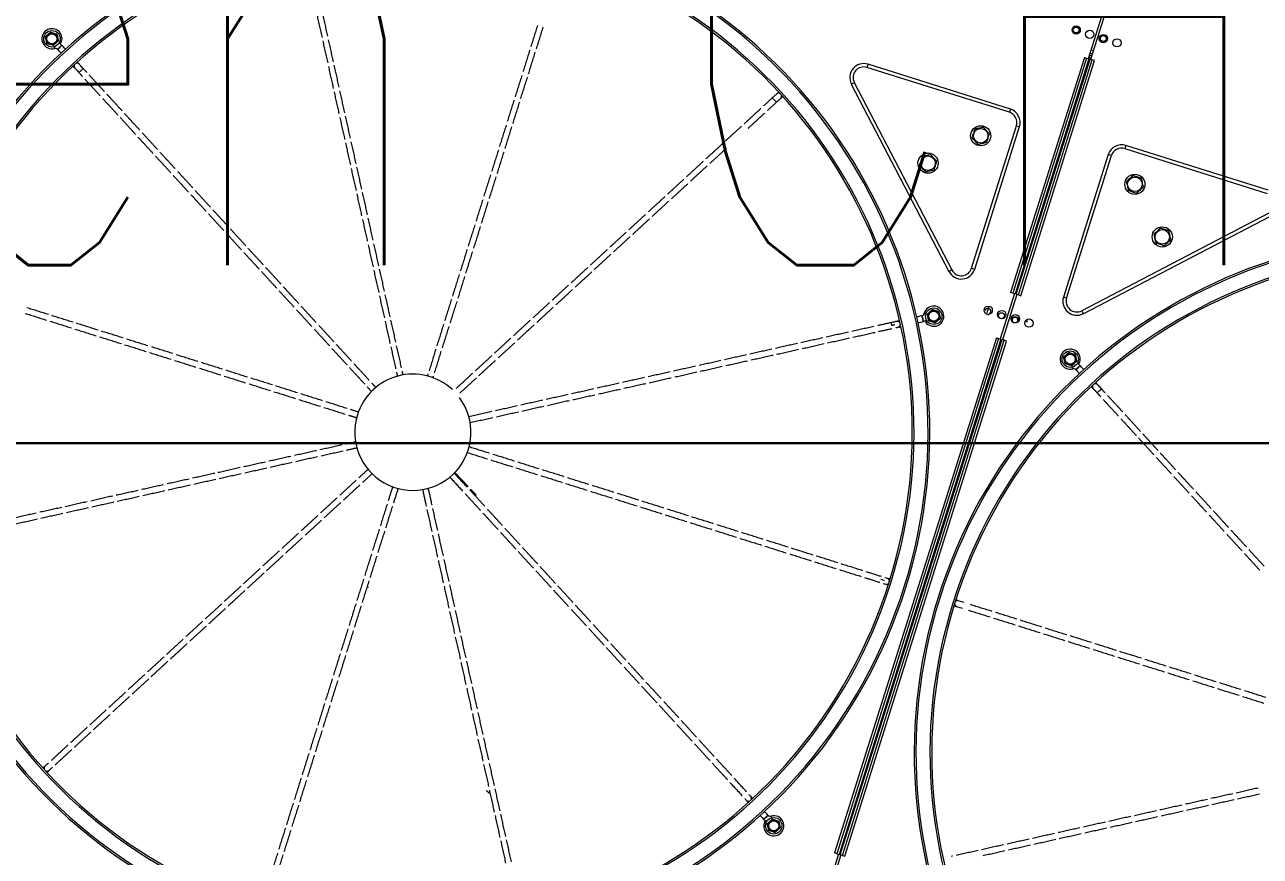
# Model space of a CAD drawing. Header units: metres. Extents: x -17822 to 152406, y -4219 to 19791.
# Drawn here: x 116298.2 to 116402.4, y 6662.9 to 6733 of the extents above; entities that cross this region are included whole.
import ezdxf

# ---------------------------------------------------------------- set-up
doc = ezdxf.new("R2010")
doc.units = ezdxf.units.M
doc.header["$LTSCALE"] = 100
doc.header["$MEASUREMENT"] = 0
doc.layers.get('0').update_dxf_attribs({"color": 9, "lineweight": 9})
for name, color, linetype, lineweight in [('Chiller', 32, 'Continuous', 9), ('E-KABLO', 7, 'Continuous', 30), ('E-YAZI', 7, 'Continuous', 30)]:
    doc.layers.add(name, color=color, linetype=linetype, lineweight=lineweight)
doc.styles.add('E-YAZI', font='txttw.shx')

# ---------------------------------------------------------------- blocks, each defined once
blk = doc.blocks.new('Chiller')
at = {"layer": 'Chiller', "linetype": 'Continuous'}
for p, q in [((569.49, 58.98), (566.43, 49.25)), ((569.49, 58.98), (566.43, 49.25)), ((569.69, 58.92), (566.63, 49.19)), ((569.69, 58.92), (566.63, 49.19)), ((566.67, 50.01), (566.87, 49.95)), ((566.67, 50.01), (566.87, 49.95)), ((566.1, 49.36), (559.88, 29.56)), ((566.1, 49.36), (559.88, 29.56)), ((566.29, 49.3), (560.07, 29.5)), ((566.29, 49.3), (560.07, 29.5)), ((566.48, 49.24), (560.26, 29.44)), ((566.48, 49.24), (560.26, 29.44)), ((560.36, 29.41), (566.58, 49.21)), ((560.36, 29.41), (566.58, 49.21)), ((560.55, 29.35), (566.77, 49.15)), ((560.55, 29.35), (566.77, 49.15)), ((560.74, 29.29), (566.96, 49.09)), ((560.74, 29.29), (566.96, 49.09)), ((566.1, 49.36), (566.29, 49.3)), ((566.1, 49.36), (566.29, 49.3)), ((566.29, 49.3), (566.48, 49.24)), ((566.29, 49.3), (566.48, 49.24)), ((566.68, 49.33), (566.48, 49.39)), ((566.68, 49.33), (566.48, 49.39)), ((566.58, 49.21), (566.48, 49.24)), ((566.58, 49.21), (566.48, 49.24)), ((566.72, 49.48), (566.52, 49.54)), ((566.72, 49.48), (566.52, 49.54)), ((566.58, 49.73), (566.78, 49.67)), ((566.58, 49.73), (566.78, 49.67)), ((566.77, 49.15), (566.58, 49.21)), ((566.77, 49.15), (566.58, 49.21)), ((566.96, 49.09), (566.77, 49.15)), ((566.96, 49.09), (566.77, 49.15)), ((547.86, 48.78), (547.77, 48.51)), ((559.78, 44.74), (547.77, 48.51)), ((559.86, 45.01), (547.86, 48.78)), ((546.45, 47.11), (554.68, 31.33)), ((546.7, 47.24), (554.93, 31.46)), ((559.86, 45.01), (559.78, 44.74)), ((556.59, 31.6), (560.37, 43.61)), ((556.86, 31.52), (560.64, 43.53)), ((560.37, 43.61), (560.64, 43.53)), ((569.59, 41.95), (569.51, 41.68)), ((569.51, 41.68), (581.51, 37.91)), ((581.6, 38.18), (569.59, 41.95)), ((568.11, 41.18), (564.34, 29.17)), ((564.6, 29.09), (568.38, 41.09)), ((568.38, 41.09), (568.11, 41.18)), ((581.66, 36.25), (565.88, 28.02)), ((566.01, 27.77), (581.79, 36)), ((556.59, 31.6), (556.86, 31.52)), ((560.21, 29.46), (559.01, 25.64)), ((560.21, 29.46), (559.01, 25.64)), ((560.41, 29.39), (559.21, 25.58)), ((560.41, 29.39), (559.21, 25.58)), ((560.07, 29.5), (559.88, 29.56)), ((560.07, 29.5), (559.88, 29.56)), ((560.26, 29.44), (560.07, 29.5)), ((560.26, 29.44), (560.07, 29.5)), ((560.55, 29.35), (560.36, 29.41)), ((560.55, 29.35), (560.36, 29.41)), ((560.55, 29.35), (560.74, 29.29)), ((560.55, 29.35), (560.74, 29.29)), ((558.02, 28.31), (557.87, 27.84)), ((558.02, 28.31), (557.87, 27.84)), ((564.6, 29.09), (564.34, 29.17)), ((560.49, 27.17), (560.45, 27.03)), ((560.59, 27.5), (560.49, 27.17)), ((561.28, 27.18), (561.23, 27.03)), ((558.68, 25.74), (545.04, -17.66)), ((558.68, 25.74), (545.04, -17.66)), ((558.87, 25.68), (545.23, -17.72)), ((558.87, 25.68), (545.23, -17.72)), ((559.06, 25.62), (545.42, -17.78)), ((559.06, 25.62), (545.42, -17.78)), ((545.51, -17.81), (559.16, 25.59)), ((545.51, -17.81), (559.16, 25.59)), ((545.7, -17.87), (559.35, 25.53)), ((545.7, -17.87), (559.35, 25.53)), ((545.89, -17.93), (559.54, 25.47)), ((558.68, 25.74), (558.87, 25.68)), ((558.68, 25.74), (558.87, 25.68)), ((558.87, 25.68), (559.06, 25.62)), ((558.87, 25.68), (559.06, 25.62)), ((559.35, 25.53), (559.16, 25.59)), ((559.35, 25.53), (559.16, 25.59)), ((559.54, 25.47), (559.35, 25.53)), ((559.54, 25.47), (559.35, 25.53)), ((513.02, 14.4), (514.14, 13.22)), ((514.07, 13.15), (514.01, 13.21)), ((514.68, 12.51), (514.28, 12.93)), ((514.35, 13), (514.82, 12.51)), ((514.73, 12.43), (514.82, 12.51)), ((549.07, 5.34), (548.93, 5.38)), ((549.07, 5.34), (549.21, 5.29)), ((549.5, 5.46), (549.29, 5.53)), ((549.14, 5.05), (549.35, 4.99)), ((555.93, 3.44), (555.47, 3.59)), ((555.32, 3.11), (555.79, 2.96)), ((539.68, -14.55), (539.72, -14.7)), ((545.23, -17.72), (545.04, -17.66)), ((545.23, -17.72), (545.04, -17.66)), ((545.37, -17.77), (544.17, -21.58)), ((545.37, -17.77), (544.17, -21.58)), ((545.56, -17.83), (544.36, -21.64)), ((545.56, -17.83), (544.36, -21.64)), ((545.23, -17.72), (545.42, -17.78)), ((545.23, -17.72), (545.42, -17.78)), ((545.7, -17.87), (545.51, -17.81)), ((545.7, -17.87), (545.51, -17.81)), ((545.7, -17.87), (545.89, -17.93)), ((545.7, -17.87), (545.89, -17.93))]:
    blk.add_line(p, q, dxfattribs=at)
at = {"layer": 'Chiller', "linetype": 'Continuous', "flags": 128}
for points in [[(479.51, 50.06), (479.53, 50.07), (479.57, 50.11), (479.63, 50.16), (479.7, 50.23), (479.77, 50.29), (479.83, 50.35), (479.87, 50.38), (479.88, 50.4), (479.88, 50.4)], [(479.51, 50.06), (479.63, 49.93), (479.74, 49.81), (479.83, 49.72)], [(479.53, 50.04), (479.54, 50.06), (479.58, 50.09), (479.64, 50.15), (479.71, 50.21), (479.78, 50.28), (479.84, 50.33), (479.88, 50.37), (479.89, 50.38)], [(479.82, 50.58), (479.8, 50.59), (479.75, 50.61), (479.68, 50.65), (479.68, 50.65)], [(480.19, 50.06), (480.11, 50.14), (480, 50.27), (479.88, 50.4)], [(480.99, 48.45), (481, 48.44), (481.03, 48.41), (481.06, 48.37), (481.1, 48.33), (481.15, 48.28), (481.2, 48.22), (481.26, 48.16), (481.32, 48.09)], [(481.32, 48.09), (481.33, 48.1), (481.37, 48.14), (481.43, 48.2), (481.5, 48.26), (481.57, 48.32), (481.63, 48.38), (481.67, 48.42), (481.69, 48.43), (481.69, 48.43)], [(481.69, 48.43), (481.63, 48.49), (481.57, 48.56), (481.52, 48.61), (481.47, 48.67), (481.43, 48.71), (481.39, 48.75), (481.37, 48.78), (481.35, 48.79)], [(546.45, 47.11), (546.47, 47.12), (546.49, 47.13), (546.52, 47.14), (546.55, 47.16), (546.58, 47.18), (546.62, 47.2), (546.66, 47.22), (546.7, 47.24)], [(540.16, 46.28), (540.14, 46.27), (540.11, 46.24), (540.08, 46.21), (540.03, 46.17), (539.98, 46.12), (539.92, 46.07), (539.86, 46.01), (539.79, 45.95)], [(540.13, 45.58), (540.12, 45.6), (540.08, 45.64), (540.03, 45.7), (539.96, 45.77), (539.9, 45.84), (539.84, 45.9), (539.81, 45.94), (539.79, 45.95), (539.79, 45.95)], [(540.13, 45.58), (540.2, 45.64), (540.26, 45.7), (540.32, 45.75), (540.37, 45.8), (540.41, 45.84), (540.45, 45.87), (540.48, 45.9), (540.49, 45.91)], [(554.93, 31.46), (554.89, 31.44), (554.85, 31.42), (554.82, 31.4), (554.78, 31.38), (554.75, 31.36), (554.72, 31.35), (554.7, 31.34), (554.68, 31.33)], [(550.29, 27.12), (550.26, 27.12), (550.23, 27.11), (550.18, 27.1), (550.12, 27.09), (550.05, 27.07), (549.97, 27.05), (549.89, 27.03), (549.81, 27.02)], [(552.41, 27.6), (552.24, 27.56), (552.08, 27.52), (551.96, 27.5)], [(552.07, 27.01), (552.19, 27.03), (552.35, 27.07), (552.52, 27.11)], [(552.39, 27.59), (552.4, 27.57), (552.41, 27.52), (552.43, 27.44), (552.45, 27.35), (552.47, 27.25), (552.49, 27.18), (552.5, 27.12), (552.5, 27.1)], [(552.41, 27.6), (552.41, 27.58), (552.43, 27.52), (552.44, 27.45), (552.47, 27.35), (552.49, 27.26), (552.5, 27.18), (552.52, 27.13), (552.52, 27.11), (552.52, 27.11)], [(552.58, 27.77), (552.6, 27.77), (552.65, 27.76), (552.73, 27.73), (552.73, 27.73)], [(552.71, 27.07), (552.73, 27.08), (552.77, 27.11), (552.84, 27.16), (552.84, 27.16)], [(565.88, 28.02), (565.9, 27.98), (565.92, 27.94), (565.94, 27.9), (565.96, 27.86), (565.98, 27.83), (565.99, 27.81), (566, 27.78), (566.01, 27.77)], [(549.81, 27.02), (549.81, 27), (549.82, 26.94), (549.84, 26.87), (549.86, 26.77)], [(549.99, 26.8), (549.93, 26.79), (549.88, 26.78), (549.85, 26.77), (549.84, 26.77)], [(550.13, 26.83), (550.12, 26.83), (550.09, 26.82), (550.04, 26.81), (549.99, 26.8)], [(550.19, 26.59), (550.23, 26.6), (550.29, 26.61), (550.34, 26.62), (550.37, 26.63), (550.39, 26.63)], [(565.37, 23.07), (565.39, 23.08), (565.43, 23.12), (565.49, 23.17), (565.56, 23.24), (565.63, 23.3), (565.69, 23.36), (565.73, 23.39), (565.74, 23.41), (565.74, 23.41)], [(565.37, 23.07), (565.49, 22.94), (565.6, 22.82), (565.68, 22.73)], [(565.38, 23.05), (565.4, 23.07), (565.44, 23.1), (565.5, 23.16), (565.57, 23.22), (565.64, 23.29), (565.7, 23.34), (565.74, 23.38), (565.75, 23.39)], [(565.68, 23.59), (565.66, 23.6), (565.61, 23.62), (565.54, 23.66), (565.54, 23.66)], [(566.05, 23.07), (565.97, 23.15), (565.86, 23.28), (565.74, 23.41)], [(566.84, 21.46), (566.86, 21.45), (566.88, 21.42), (566.92, 21.38), (566.96, 21.34), (567.01, 21.29), (567.06, 21.23), (567.12, 21.17), (567.18, 21.1)], [(567.18, 21.1), (567.19, 21.11), (567.23, 21.15), (567.29, 21.21), (567.36, 21.27), (567.43, 21.34), (567.49, 21.39), (567.53, 21.43), (567.54, 21.44), (567.54, 21.44)], [(567.54, 21.44), (567.49, 21.5), (567.43, 21.57), (567.38, 21.62), (567.33, 21.68), (567.29, 21.72), (567.25, 21.76), (567.23, 21.79), (567.21, 21.8)], [(478.76, -10.07), (478.76, -10.07), (478.7, -10.13), (478.64, -10.18), (478.59, -10.23), (478.54, -10.27), (478.51, -10.31), (478.48, -10.33), (478.46, -10.35)], [(478.8, -10.72), (478.82, -10.7), (478.84, -10.68), (478.88, -10.64), (478.93, -10.6), (478.98, -10.55), (479.04, -10.5), (479.1, -10.44), (479.1, -10.44)], [(537.46, -13.07), (537.49, -13.1), (537.53, -13.15), (537.56, -13.18), (537.59, -13.21), (537.6, -13.23)], [(537.97, -12.89), (537.96, -12.87), (537.93, -12.84), (537.9, -12.81), (537.85, -12.76), (537.83, -12.73)], [(538.76, -14.49), (538.84, -14.58), (538.96, -14.7), (539.07, -14.83)], [(539.43, -14.48), (539.42, -14.49), (539.38, -14.53), (539.32, -14.58), (539.25, -14.65), (539.18, -14.71), (539.12, -14.77), (539.08, -14.8), (539.06, -14.82)], [(539.44, -14.49), (539.43, -14.5), (539.39, -14.54), (539.33, -14.6), (539.26, -14.66), (539.19, -14.72), (539.13, -14.78), (539.09, -14.82), (539.07, -14.83), (539.07, -14.83)], [(539.44, -14.49), (539.33, -14.36), (539.21, -14.24), (539.13, -14.15)], [(539.13, -15.02), (539.15, -15.02), (539.2, -15.05), (539.28, -15.08), (539.28, -15.08)]]:
    blk.add_lwpolyline(points, dxfattribs=at)
at = {"layer": 'Chiller', "linetype": 'Continuous'}
for centre, radius in [((479.05, 50.93), 0.693), ((479.05, 50.93), 0.477), ((479.05, 50.93), 0.425), ((565.41, 51.67), 0.35), ((565.41, 51.67), 0.35), ((565.41, 51.67), 0.25), ((565.41, 51.67), 0.25), ((566.56, 51.31), 0.35), ((566.56, 51.31), 0.35), ((567.7, 50.95), 0.35), ((567.7, 50.95), 0.35), ((567.7, 50.95), 0.25), ((567.7, 50.95), 0.25), ((568.85, 50.59), 0.35), ((568.85, 50.59), 0.35), ((557.36, 42.76), 0.85), ((557.36, 42.76), 0.612), ((552.92, 40.45), 0.85), ((552.92, 40.45), 0.612), ((570.36, 38.67), 0.85), ((570.36, 38.67), 0.612), ((572.67, 34.24), 0.85), ((572.67, 34.24), 0.612), ((553.4, 27.56), 0.693), ((557.99, 28.06), 0.35), ((557.99, 28.06), 0.35), ((553.4, 27.56), 0.477), ((553.4, 27.56), 0.425), ((559.14, 27.7), 0.35), ((559.14, 27.7), 0.35), ((559.11, 27.6), 0.25), ((559.11, 27.6), 0.25), ((560.28, 27.34), 0.35), ((560.28, 27.34), 0.35), ((560.25, 27.24), 0.25), ((561.43, 26.98), 0.35), ((564.91, 23.94), 0.693), ((564.91, 23.94), 0.477), ((564.91, 23.94), 0.425), ((539.91, -15.37), 0.693), ((539.91, -15.37), 0.477), ((539.91, -15.37), 0.425)]:
    blk.add_circle(centre, radius, dxfattribs=at)
for centre, radius, start, end in [((509.48, 17.78), 43.58, 72.5493, 252.5493), ((509.48, 17.78), 43.43, 72.5493, 252.5493), ((509.48, 17.78), 42.25, 72.5493, 252.5493), ((509.48, 17.78), 42.1, 72.5493, 252.5493), ((509.48, 17.78), 43.58, 252.5493, 72.5493), ((509.48, 17.78), 43.43, 252.5493, 72.5493), ((509.48, 17.78), 42.25, 252.5493, 72.5493), ((509.48, 17.78), 42.1, 252.5493, 72.5493), ((479.05, 50.93), 0.85, 42.5493, 285.5136), ((479.05, 50.93), 0.85, 335.5136, 42.5493), ((419.79, 33.69), 61.71, 15.4328, 15.5785), ((479.34, 49.87), 0.25, 42.5493, 105.5136), ((479.34, 49.87), 0.75, 42.5493, 67.0693), ((481.17, 48.62), 0.247, 147.1279, 222.2077), ((481.17, 48.62), 0.247, 42.8905, 117.9659), ((547.5, 47.66), 1.18, 72.5493, 207.5493), ((547.5, 47.66), 0.9, 72.5493, 207.5493), ((540.32, 46.1), 0.246, 64.7194, 132.3229), ((540.33, 46.1), 0.246, 312.7766, 20.367), ((559.51, 43.88), 1.18, 342.5493, 72.5493), ((559.51, 43.88), 0.9, 342.5493, 72.5493), ((569.24, 40.82), 1.18, 72.5493, 162.5493), ((569.24, 40.82), 0.9, 72.5493, 162.5493), ((595.34, -9.21), 43.58, 72.5493, 252.5493), ((595.34, -9.21), 43.43, 72.5493, 252.5493), ((595.34, -9.21), 42.25, 72.5493, 252.5493), ((595.34, -9.21), 42.1, 72.5493, 252.5493), ((555.73, 31.87), 1.18, 207.5493, 342.5493), ((555.73, 31.87), 0.9, 207.5493, 342.5493), ((553.4, 27.56), 0.85, 215.5136, 165.5136), ((557.96, 27.96), 0.25, 260.8805, 162.5493), ((565.46, 28.82), 1.18, 162.5493, 297.5493), ((565.46, 28.82), 0.9, 162.5493, 297.5493), ((550.34, 26.88), 0.247, 27.1517, 102.1889), ((552.34, 27.84), 0.25, 282.5493, 345.5136), ((552.34, 27.84), 0.75, 282.5493, 307.0664), ((560.25, 27.24), 0.25, 342.5493, 239.6753), ((550.34, 26.88), 0.247, 282.901, 357.9604), ((564.91, 23.94), 0.85, 42.5493, 285.5136), ((564.91, 23.94), 0.85, 335.5136, 42.5493), ((505.65, 6.71), 61.71, 15.4328, 15.5785), ((565.2, 22.88), 0.25, 42.5493, 105.5136), ((565.2, 22.88), 0.75, 42.5493, 67.0693), ((509.48, 17.78), 4.9, 47.1492, 162.5493), ((567.03, 21.63), 0.247, 42.8905, 117.9659), ((567.03, 21.63), 0.247, 147.1279, 222.2077), ((509.48, 17.78), 4.9, 162.5493, 36.71), ((514.75, 12.58), 0.1, 223.4393, 313.4393), ((549.42, 5.23), 0.246, 4.7137, 72.3284), ((549.42, 5.22), 0.246, 252.7701, 320.3849), ((555.39, 3.35), 0.246, 184.7216, 252.3205), ((555.39, 3.35), 0.246, 72.778, 140.3769), ((478.63, -10.53), 0.246, 132.7562, 200.3874), ((478.63, -10.53), 0.246, 244.7265, 312.3157), ((537.78, -13.06), 0.247, 222.9112, 297.9463), ((537.79, -13.05), 0.247, 327.1385, 42.1966), ((539.91, -15.37), 0.85, 222.5493, 105.5136), ((539.61, -14.31), 0.25, 222.5493, 285.5136), ((539.61, -14.31), 0.75, 222.5493, 247.07), ((539.91, -15.37), 0.85, 155.5136, 222.5493)]:
    blk.add_arc(centre, radius, start, end, dxfattribs=at)
for points in [[(501.4, 52.9), (501.82, 51.04)], [(502.31, 51.15), (501.9, 53)], [(519.99, 52.05), (519.42, 50.24)], [(519.9, 50.09), (520.47, 51.9)], [(501.88, 50.75), (502.3, 48.9)], [(502.79, 49), (502.37, 50.85)], [(481.35, 48.79), (481.19, 48.97)], [(519.33, 49.96), (518.76, 48.14)], [(519.24, 47.99), (519.8, 49.8)], [(480.83, 48.63), (480.99, 48.45)], [(481.32, 48.09), (481.63, 47.75)], [(482, 48.09), (481.69, 48.43)], [(502.36, 48.6), (502.77, 46.75)], [(503.27, 46.85), (502.85, 48.7)], [(481.83, 47.53), (483.11, 46.14)], [(483.49, 46.47), (482.2, 47.87)], [(518.67, 47.85), (518.1, 46.04)], [(518.57, 45.89), (519.15, 47.71)], [(483.32, 45.91), (484.61, 44.51)], [(484.98, 44.85), (483.69, 46.25)], [(502.84, 46.45), (503.25, 44.6)], [(503.74, 44.7), (503.33, 46.55)], [(539.79, 45.95), (539.04, 45.26)], [(540.32, 46.44), (540.16, 46.28)], [(540.49, 45.91), (540.66, 46.07)], [(518.01, 45.76), (517.44, 43.95)], [(517.92, 43.79), (518.49, 45.61)], [(538.82, 45.06), (537.42, 43.77)], [(539.38, 44.89), (540.13, 45.58)], [(484.81, 44.29), (486.09, 42.89)], [(486.47, 43.22), (485.18, 44.62)], [(503.32, 44.31), (503.73, 42.46)], [(504.22, 42.55), (503.81, 44.41)], [(537.76, 43.4), (539.16, 44.69)], [(487.95, 41.6), (486.67, 43.01)], [(517.35, 43.66), (516.78, 41.85)], [(517.26, 41.7), (517.82, 43.5)], [(537.2, 43.57), (535.8, 42.29)], [(486.29, 42.67), (487.58, 41.27)], [(503.8, 42.16), (504.21, 40.3)], [(504.7, 40.4), (504.29, 42.26)], [(535.58, 42.08), (534.18, 40.8)], [(534.51, 40.42), (535.92, 41.71)], [(487.78, 41.05), (489.07, 39.65)], [(489.44, 39.98), (488.16, 41.38)], [(516.69, 41.56), (516.12, 39.75)], [(516.6, 39.59), (517.17, 41.4)], [(490.93, 38.36), (489.65, 39.76)], [(504.27, 40.01), (504.69, 38.16)], [(505.18, 38.26), (504.76, 40.12)], [(533.96, 40.6), (532.56, 39.31)], [(532.89, 38.94), (534.29, 40.22)], [(489.27, 39.43), (490.55, 38.03)], [(516.03, 39.46), (515.46, 37.66)], [(515.94, 37.49), (516.51, 39.3)], [(532.34, 39.11), (530.94, 37.82)], [(531.28, 37.45), (532.67, 38.73)], [(490.76, 37.81), (492.04, 36.41)], [(492.42, 36.74), (491.13, 38.14)], [(504.75, 37.86), (505.16, 36.01)], [(505.66, 36.11), (505.24, 37.97)], [(530.72, 37.62), (529.32, 36.34)], [(493.9, 35.12), (492.62, 36.52)], [(515.37, 37.37), (514.8, 35.55)], [(515.28, 35.39), (515.84, 37.2)], [(529.65, 35.96), (531.05, 37.25)], [(492.24, 36.19), (493.53, 34.79)], [(505.23, 35.72), (505.64, 33.87)], [(506.13, 33.96), (505.72, 35.82)], [(529.1, 36.13), (527.7, 34.85)], [(528.03, 34.47), (529.43, 35.76)], [(493.73, 34.57), (495.02, 33.16)], [(495.39, 33.5), (494.11, 34.9)], [(514.71, 35.27), (514.14, 33.46)], [(514.62, 33.29), (515.19, 35.11)], [(527.48, 34.64), (526.08, 33.36)], [(505.71, 33.57), (506.12, 31.71)], [(506.61, 31.81), (506.2, 33.67)], [(526.41, 32.99), (527.81, 34.27)], [(495.22, 32.94), (496.51, 31.54)], [(496.88, 31.88), (495.59, 33.28)], [(514.05, 33.17), (513.48, 31.36)], [(513.95, 31.19), (514.53, 33.01)], [(525.86, 33.16), (524.46, 31.87)], [(524.79, 31.5), (526.19, 32.79)], [(496.71, 31.33), (497.99, 29.93)], [(498.37, 30.26), (497.08, 31.66)], [(506.18, 31.43), (506.6, 29.57)], [(507.09, 29.66), (506.68, 31.52)], [(524.24, 31.67), (522.84, 30.38)], [(523.17, 30.01), (524.57, 31.29)], [(513.39, 31.07), (512.82, 29.26)], [(513.3, 29.09), (513.87, 30.91)], [(498.19, 29.71), (499.48, 28.31)], [(499.86, 28.63), (498.57, 30.03)], [(506.66, 29.28), (507.08, 27.42)], [(507.57, 27.51), (507.15, 29.37)], [(522.61, 30.18), (521.22, 28.9)], [(521.55, 28.52), (522.94, 29.8)], [(478.76, 27.7), (476.94, 28.27)], [(501.34, 27.01), (500.06, 28.41)], [(512.73, 28.97), (512.16, 27.16)], [(512.64, 26.99), (513.21, 28.81)], [(521, 28.7), (519.6, 27.41)], [(519.93, 27.03), (521.32, 28.32)], [(476.79, 27.8), (478.6, 27.23)], [(478.89, 27.14), (480.7, 26.57)], [(480.84, 27.05), (479.04, 27.61)], [(499.68, 28.09), (500.97, 26.68)], [(507.14, 27.13), (507.55, 25.27)], [(508.05, 25.37), (507.63, 27.22)], [(519.37, 27.21), (517.98, 25.92)], [(550.52, 27.17), (550.29, 27.12)], [(480.98, 26.48), (482.79, 25.91)], [(482.95, 26.38), (481.13, 26.96)], [(485.05, 25.73), (483.24, 26.29)], [(501.17, 26.47), (502.45, 25.07)], [(502.84, 25.39), (501.55, 26.79)], [(512.07, 26.88), (511.5, 25.06)], [(511.97, 24.89), (512.54, 26.7)], [(518.3, 25.54), (519.7, 26.83)], [(546.2, 26.21), (544.34, 25.8)], [(548.35, 26.69), (546.5, 26.28)], [(546.59, 25.79), (548.45, 26.2)], [(549.81, 27.02), (548.65, 26.76)], [(548.74, 26.27), (549.89, 26.52)], [(550.39, 26.63), (550.63, 26.69)], [(483.07, 25.82), (484.9, 25.25)], [(485.18, 25.16), (486.99, 24.59)], [(487.14, 25.07), (485.34, 25.63)], [(504.32, 23.77), (503.04, 25.17)], [(508.53, 23.21), (508.11, 25.07)], [(517.75, 25.72), (516.36, 24.44)], [(516.69, 24.06), (518.09, 25.34)], [(541.9, 25.26), (540.05, 24.85)], [(544.06, 25.74), (542.2, 25.32)], [(542.3, 24.83), (544.15, 25.25)], [(544.44, 25.31), (546.31, 25.73)], [(487.28, 24.5), (489.09, 23.93)], [(489.25, 24.41), (487.43, 24.98)], [(491.35, 23.74), (489.53, 24.31)], [(502.66, 24.84), (503.94, 23.45)], [(507.62, 24.99), (508.03, 23.13)], [(511.41, 24.77), (510.85, 22.97)], [(511.31, 22.79), (511.88, 24.61)], [(516.14, 24.23), (514.74, 22.95)], [(537.61, 24.3), (535.76, 23.89)], [(539.76, 24.78), (537.9, 24.37)], [(538.01, 23.88), (539.86, 24.29)], [(540.15, 24.35), (542.01, 24.77)], [(489.38, 23.84), (491.19, 23.27)], [(491.48, 23.18), (493.29, 22.61)], [(493.44, 23.09), (491.63, 23.66)], [(495.55, 22.42), (493.73, 23)], [(504.14, 23.23), (505.43, 21.83)], [(505.81, 22.15), (504.53, 23.54)], [(515.05, 22.56), (516.46, 23.85)], [(533.32, 23.35), (531.46, 22.93)], [(535.46, 23.82), (533.61, 23.41)], [(533.71, 22.92), (535.57, 23.34)], [(535.86, 23.4), (537.71, 23.81)], [(493.57, 22.52), (495.38, 21.95)], [(497.64, 21.77), (495.83, 22.34)], [(506.35, 21.56), (506.02, 21.92)], [(508.1, 22.84), (508.17, 22.51)], [(508.66, 22.61), (508.59, 22.92)], [(510.76, 22.69), (510.71, 22.53)], [(511.18, 22.38), (511.22, 22.5)], [(514.51, 22.74), (513.12, 21.46)], [(513.43, 21.07), (514.84, 22.36)], [(526.88, 21.91), (525.02, 21.5)], [(529.02, 22.39), (527.16, 21.98)], [(527.27, 21.49), (529.13, 21.9)], [(531.17, 22.87), (529.31, 22.45)], [(529.41, 21.96), (531.27, 22.38)], [(531.57, 22.44), (533.42, 22.86)], [(567.21, 21.8), (567.05, 21.98)], [(495.67, 21.86), (497.48, 21.29)], [(497.77, 21.2), (499.59, 20.63)], [(499.74, 21.11), (497.93, 21.68)], [(501.85, 20.44), (500.03, 21.02)], [(505.63, 21.61), (505.98, 21.22)], [(522.58, 20.96), (520.73, 20.54)], [(524.73, 21.43), (522.87, 21.02)], [(522.97, 20.53), (524.83, 20.94)], [(525.12, 21.01), (526.98, 21.42)], [(566.68, 21.64), (566.84, 21.46)], [(567.18, 21.1), (567.49, 20.76)], [(567.85, 21.1), (567.54, 21.44)], [(569.35, 19.48), (568.06, 20.88)], [(499.87, 20.54), (501.68, 19.97)], [(501.96, 19.88), (503.77, 19.31)], [(503.95, 19.78), (502.13, 20.35)], [(518.29, 20), (516.44, 19.59)], [(520.43, 20.48), (518.58, 20.07)], [(518.67, 19.57), (520.53, 19.99)], [(520.83, 20.05), (522.68, 20.47)], [(567.69, 20.54), (568.97, 19.15)], [(504.06, 19.22), (504.73, 19.01)], [(504.88, 19.49), (504.23, 19.69)], [(516.15, 19.52), (514.2, 19.09)], [(514.31, 18.6), (516.23, 19.03)], [(516.52, 19.09), (518.38, 19.51)], [(569.18, 18.92), (570.47, 17.52)], [(570.83, 17.86), (569.55, 19.26)], [(503.52, 16.71), (501.65, 16.3)], [(504.65, 16.96), (503.8, 16.78)], [(570.67, 17.3), (571.95, 15.9)], [(572.33, 16.23), (571.04, 17.63)], [(499.2, 15.75), (497.35, 15.34)], [(501.36, 16.23), (499.5, 15.82)], [(499.6, 15.33), (501.45, 15.74)], [(501.74, 15.8), (503.59, 16.22)], [(503.89, 16.28), (504.76, 16.48)], [(514.07, 16.08), (515.77, 15.54)], [(515.94, 16.01), (514.22, 16.55)], [(518.05, 15.35), (516.23, 15.92)], [(572.15, 15.68), (573.44, 14.28)], [(573.81, 14.61), (572.52, 16.02)], [(494.91, 14.8), (493.05, 14.38)], [(497.06, 15.27), (495.2, 14.86)], [(495.3, 14.37), (497.16, 14.78)], [(497.45, 14.85), (499.3, 15.26)], [(505.7, 14.66), (504.93, 13.95)], [(516.06, 15.45), (517.87, 14.88)], [(518.16, 14.79), (519.98, 14.22)], [(520.14, 14.69), (518.33, 15.26)], [(522.23, 14.04), (520.42, 14.61)], [(490.61, 13.84), (488.76, 13.43)], [(492.77, 14.32), (490.91, 13.91)], [(491.01, 13.42), (492.86, 13.83)], [(493.16, 13.89), (495.01, 14.31)], [(504.71, 13.75), (503.31, 12.46)], [(505.25, 13.56), (506.04, 14.29)], [(512.6, 14.01), (513.68, 12.83)], [(514.07, 13.15), (512.97, 14.35)], [(520.26, 14.13), (522.08, 13.56)], [(524.33, 13.38), (522.52, 13.94)], [(573.64, 14.06), (574.93, 12.66)], [(575.3, 12.99), (574.01, 14.39)], [(486.32, 12.88), (484.47, 12.47)], [(488.46, 13.36), (486.61, 12.95)], [(486.72, 12.46), (488.57, 12.87)], [(488.86, 12.94), (490.72, 13.35)], [(503.64, 12.08), (505.03, 13.36)], [(507.77, 13.19), (507.4, 12.01)], [(507.87, 11.84), (508.25, 13.04)], [(510.3, 12.95), (510.6, 11.57)], [(511.1, 11.65), (510.79, 13.06)], [(513.88, 12.62), (515.17, 11.21)], [(515.56, 11.53), (514.28, 12.93)], [(522.36, 13.47), (524.17, 12.9)], [(524.46, 12.81), (526.28, 12.24)], [(526.43, 12.72), (524.62, 13.29)], [(528.53, 12.06), (526.72, 12.63)], [(576.79, 11.37), (575.5, 12.77)], [(482.03, 11.93), (480.17, 11.51)], [(484.17, 12.41), (482.32, 11.99)], [(482.42, 11.5), (484.27, 11.92)], [(484.56, 11.98), (486.41, 12.39)], [(503.08, 12.25), (501.68, 10.97)], [(502.01, 10.59), (503.41, 11.87)], [(507.31, 11.73), (506.74, 9.91)], [(507.21, 9.74), (507.78, 11.55)], [(526.56, 12.15), (528.38, 11.58)], [(528.67, 11.49), (530.47, 10.92)], [(530.63, 11.4), (528.81, 11.97)], [(575.13, 12.44), (576.41, 11.04)], [(477.73, 10.97), (475.88, 10.56)], [(475.98, 10.07), (477.83, 10.48)], [(479.88, 11.45), (478.02, 11.04)], [(478.12, 10.55), (479.97, 10.96)], [(480.27, 11.03), (482.13, 11.44)], [(501.47, 10.77), (500.06, 9.48)], [(510.67, 11.27), (511.08, 9.42)], [(511.58, 9.51), (511.16, 11.36)], [(515.38, 10.99), (516.66, 9.59)], [(517.05, 9.91), (515.76, 11.31)], [(530.76, 10.83), (532.57, 10.26)], [(532.72, 10.74), (530.91, 11.31)], [(534.82, 10.08), (533.01, 10.65)], [(576.62, 10.82), (577.9, 9.42)], [(578.27, 9.75), (576.99, 11.15)], [(500.39, 9.1), (501.79, 10.38)], [(506.65, 9.62), (506.08, 7.81)], [(506.55, 7.65), (507.12, 9.45)], [(518.53, 8.29), (517.24, 9.69)], [(532.86, 10.17), (534.68, 9.6)], [(534.96, 9.51), (536.77, 8.94)], [(536.92, 9.42), (535.11, 9.99)], [(579.76, 8.13), (578.48, 9.53)], [(499.84, 9.28), (498.44, 7.99)], [(498.77, 7.62), (500.17, 8.9)], [(511.15, 9.12), (511.56, 7.27)], [(512.05, 7.36), (511.64, 9.22)], [(516.87, 9.36), (518.15, 7.96)], [(537.05, 8.85), (538.87, 8.28)], [(539.02, 8.76), (537.21, 9.33)], [(541.12, 8.1), (539.31, 8.67)], [(578.1, 9.2), (579.39, 7.8)], [(498.22, 7.79), (496.82, 6.51)], [(497.15, 6.13), (498.55, 7.41)], [(505.99, 7.52), (505.42, 5.71)], [(505.89, 5.55), (506.46, 7.36)], [(518.35, 7.74), (519.64, 6.34)], [(520.02, 6.67), (518.73, 8.07)], [(539.15, 8.19), (540.97, 7.62)], [(541.26, 7.53), (543.06, 6.96)], [(543.22, 7.44), (541.41, 8.01)], [(545.32, 6.78), (543.5, 7.35)], [(579.59, 7.58), (580.88, 6.17)], [(581.25, 6.51), (579.96, 7.91)], [(496.6, 6.3), (495.19, 5.01)], [(511.63, 6.98), (512.04, 5.11)], [(512.53, 5.22), (512.12, 7.07)], [(521.5, 5.05), (520.22, 6.45)], [(543.35, 6.87), (545.16, 6.3)], [(547.42, 6.12), (545.6, 6.69)], [(495.53, 4.64), (496.93, 5.93)], [(505.33, 5.42), (504.76, 3.61)], [(505.23, 3.45), (505.8, 5.26)], [(519.85, 6.12), (521.13, 4.72)], [(545.45, 6.21), (547.27, 5.64)], [(547.56, 5.55), (548.85, 5.14)], [(549, 5.62), (547.7, 6.03)], [(549.71, 5.4), (549.5, 5.46)], [(494.98, 4.81), (493.58, 3.53)], [(493.91, 3.15), (495.31, 4.44)], [(505.73, 4.73), (505.67, 4.72)], [(512.11, 4.83), (512.52, 2.97)], [(513.01, 3.07), (512.6, 4.93)], [(521.33, 4.5), (522.61, 3.1)], [(522.99, 3.43), (521.71, 4.83)], [(549.35, 4.99), (549.56, 4.92)], [(493.36, 3.32), (491.96, 2.04)], [(504.67, 3.32), (504.1, 1.51)], [(504.57, 1.35), (505.14, 3.16)], [(524.48, 1.81), (523.19, 3.21)], [(555.1, 3.18), (555.32, 3.11)], [(555.47, 3.59), (555.25, 3.66)], [(558.32, 2.69), (556.5, 3.26)], [(492.29, 1.66), (493.69, 2.95)], [(512.58, 2.69), (513, 0.82)], [(513.49, 0.92), (513.08, 2.77)], [(522.82, 2.88), (524.11, 1.48)], [(556.34, 2.79), (558.16, 2.22)], [(558.45, 2.13), (560.26, 1.56)], [(560.41, 2.04), (558.6, 2.6)], [(491.74, 1.84), (490.33, 0.55)], [(490.67, 0.18), (492.07, 1.46)], [(504.01, 1.22), (503.44, -0.59)], [(503.92, -0.75), (504.48, 1.06)], [(524.31, 1.26), (525.59, -0.14)], [(525.97, 0.18), (524.69, 1.58)], [(560.54, 1.47), (562.36, 0.9)], [(562.51, 1.37), (560.69, 1.95)], [(564.61, 0.71), (562.8, 1.28)], [(490.12, 0.35), (488.72, -0.93)], [(513.06, 0.53), (513.48, -1.32)], [(513.97, -1.23), (513.55, 0.62)], [(562.65, 0.81), (564.46, 0.24)], [(564.74, 0.15), (566.56, -0.42)], [(566.7, 0.06), (564.89, 0.63)], [(489.05, -1.31), (490.45, -0.02)], [(503.35, -0.88), (502.78, -2.68)], [(503.26, -2.85), (503.83, -1.03)], [(525.79, -0.36), (527.08, -1.76)], [(527.45, -1.43), (526.17, -0.03)], [(566.84, -0.51), (568.64, -1.08)], [(568.81, -0.61), (566.99, -0.03)], [(570.91, -1.26), (569.1, -0.7)], [(488.5, -1.14), (487.1, -2.42)], [(487.42, -2.8), (488.82, -1.51)], [(513.54, -1.61), (513.95, -3.48)], [(514.44, -3.37), (514.03, -1.51)], [(527.29, -1.99), (528.57, -3.38)], [(528.95, -3.06), (527.66, -1.65)], [(568.93, -1.17), (570.75, -1.74)], [(571.04, -1.83), (572.85, -2.4)], [(573, -1.92), (571.19, -1.36)], [(575.1, -2.58), (573.29, -2.01)], [(486.87, -2.63), (485.47, -3.91)], [(485.81, -4.28), (487.21, -3)], [(502.69, -2.98), (502.12, -4.79)], [(573.14, -2.49), (574.95, -3.06)], [(577.21, -3.25), (575.39, -2.68)], [(485.25, -4.12), (483.85, -5.4)], [(502.6, -4.94), (503.17, -3.13)], [(514.02, -3.77), (514.43, -5.62)], [(514.92, -5.52), (514.51, -3.66)], [(528.77, -3.61), (530.06, -5.01)], [(530.43, -4.67), (529.14, -3.27)], [(575.24, -3.15), (577.05, -3.72)], [(577.33, -3.81), (579.15, -4.38)], [(579.3, -3.9), (577.49, -3.33)], [(581.4, -4.57), (579.59, -3.99)], [(484.18, -5.77), (485.58, -4.49)], [(502.03, -5.08), (501.46, -6.89)], [(531.92, -6.29), (530.63, -4.89)], [(579.43, -4.47), (581.24, -5.04)], [(483.63, -5.6), (482.23, -6.89)], [(482.56, -7.26), (483.96, -5.98)], [(501.93, -7.05), (502.51, -5.23)], [(514.5, -5.91), (514.91, -7.77)], [(515.4, -7.67), (514.99, -5.82)], [(530.26, -5.22), (531.54, -6.62)], [(482.01, -7.09), (480.61, -8.38)], [(501.37, -7.17), (500.8, -8.99)], [(531.75, -6.85), (533.03, -8.25)], [(533.4, -7.91), (532.12, -6.51)], [(480.95, -8.75), (482.34, -7.46)], [(501.28, -9.14), (501.85, -7.33)], [(514.97, -8.06), (515.39, -9.92)], [(515.88, -9.81), (515.46, -7.96)], [(534.89, -9.54), (533.61, -8.14)], [(480.38, -8.58), (478.99, -9.87)], [(479.32, -10.24), (480.72, -8.95)], [(500.71, -9.28), (500.14, -11.09)], [(533.24, -8.47), (534.52, -9.87)], [(478.46, -10.35), (478.29, -10.5)], [(500.62, -11.24), (501.19, -9.43)], [(515.45, -10.21), (515.87, -12.06)], [(516.36, -11.97), (515.94, -10.11)], [(534.72, -10.09), (536, -11.48)], [(536.38, -11.15), (535.09, -9.75)], [(478.63, -10.87), (478.8, -10.72)], [(500.05, -11.37), (499.48, -13.18)], [(537.62, -12.51), (536.58, -11.37)], [(499.96, -13.34), (500.53, -11.53)], [(516, -12.68), (515.67, -12.41)], [(515.93, -12.36), (516.34, -14.21)], [(516.83, -14.11), (516.42, -12.25)], [(536.21, -11.71), (537.26, -12.85)], [(580.76, -12.19), (578.91, -12.61)], [(499.39, -13.47), (498.82, -15.28)], [(537.6, -13.23), (537.76, -13.4)], [(538.13, -13.06), (537.97, -12.89)], [(576.47, -13.15), (574.62, -13.56)], [(578.62, -12.67), (576.77, -13.08)], [(576.86, -13.57), (578.72, -13.16)], [(579.01, -13.1), (580.87, -12.68)], [(499.3, -15.44), (499.87, -13.63)], [(516.41, -14.5), (516.82, -16.36)], [(517.31, -16.26), (516.9, -14.4)], [(570.03, -14.58), (568.17, -15)], [(572.18, -14.11), (570.32, -14.52)], [(574.32, -13.63), (572.47, -14.04)], [(572.58, -14.53), (574.42, -14.12)], [(574.72, -14.05), (576.58, -13.64)], [(498.73, -15.57), (498.16, -17.38)], [(565.73, -15.54), (563.88, -15.95)], [(567.88, -15.06), (566.02, -15.48)], [(566.13, -15.96), (567.98, -15.55)], [(568.27, -15.49), (570.13, -15.07)], [(570.42, -15.01), (572.27, -14.6)], [(498.64, -17.54), (499.21, -15.73)], [(516.89, -16.65), (517.3, -18.51)], [(517.79, -18.4), (517.38, -16.55)], [(561.44, -16.5), (559.59, -16.91)], [(563.59, -16.02), (561.74, -16.43)], [(561.84, -16.92), (563.69, -16.51)], [(563.98, -16.44), (565.83, -16.03)], [(498.07, -17.67), (497.5, -19.48)], [(557.15, -17.45), (555.28, -17.87)], [(559.29, -16.97), (557.44, -17.39)], [(557.54, -17.88), (559.39, -17.46)], [(559.69, -17.4), (561.55, -16.98)], [(497.98, -19.63), (498.55, -17.82)], [(554.99, -17.93), (554.9, -17.95)]]:
    blk.add_open_spline(points, degree=1, dxfattribs=at)
for points, knots in [([(478.5, 51.11), (478.51, 51.12), (478.55, 51.16), (478.63, 51.23), (478.74, 51.33), (478.84, 51.42), (478.9, 51.48), (478.92, 51.5)], [0, 0, 0, 0, 0.111319, 0.325235, 0.540889, 0.820901, 1, 1, 1, 1]), ([(478.62, 50.54), (478.62, 50.56), (478.61, 50.62), (478.58, 50.73), (478.55, 50.86), (478.52, 50.99), (478.5, 51.08), (478.5, 51.11)], [0, 0, 0, 0, 0.111318, 0.325274, 0.540888, 0.820939, 1, 1, 1, 1]), ([(478.92, 51.5), (478.93, 51.49), (478.97, 51.48), (479.07, 51.45), (479.22, 51.41), (479.36, 51.36), (479.45, 51.33), (479.47, 51.33), (479.47, 51.32)], [0, 0, 0, 0, 0.061496, 0.243656, 0.500221, 0.869749, 0.981504, 1, 1, 1, 1]), ([(479.47, 51.32), (479.48, 51.31), (479.49, 51.25), (479.51, 51.14), (479.54, 51.01), (479.57, 50.88), (479.59, 50.79), (479.6, 50.76)], [0, 0, 0, 0, 0.111319, 0.325226, 0.540849, 0.820901, 1, 1, 1, 1]), ([(479.17, 50.37), (479.16, 50.37), (479.12, 50.39), (479.03, 50.42), (478.88, 50.46), (478.74, 50.51), (478.65, 50.54), (478.63, 50.54), (478.62, 50.54)], [0, 0, 0, 0, 0.0615681, 0.2437281, 0.5002132, 0.8697422, 0.9815728, 1, 1, 1, 1]), ([(479.6, 50.76), (479.58, 50.75), (479.54, 50.71), (479.46, 50.64), (479.36, 50.54), (479.26, 50.45), (479.2, 50.39), (479.17, 50.37)], [0, 0, 0, 0, 0.111356, 0.325272, 0.540886, 0.820939, 1, 1, 1, 1]), ([(556.85, 43.31), (556.82, 43.23), (556.76, 43.02), (556.68, 42.77), (556.63, 42.63), (556.62, 42.6)], [0, 0, 0, 0, 0.3636822, 0.8678538, 1, 1, 1, 1]), ([(557.58, 43.47), (557.52, 43.46), (557.39, 43.43), (557.14, 43.38), (556.96, 43.34), (556.85, 43.31)], [0, 0, 0, 0, 0.264862, 0.535466, 1, 1, 1, 1]), ([(558.09, 42.92), (558.04, 42.97), (557.95, 43.07), (557.78, 43.25), (557.66, 43.39), (557.58, 43.47)], [0, 0, 0, 0, 0.264844, 0.535433, 1, 1, 1, 1]), ([(557.86, 42.21), (557.87, 42.24), (557.92, 42.38), (558, 42.63), (558.06, 42.84), (558.09, 42.92)], [0, 0, 0, 0, 0.1321462, 0.6363178, 1, 1, 1, 1]), ([(556.62, 42.6), (556.67, 42.55), (556.76, 42.45), (556.93, 42.26), (557.05, 42.13), (557.13, 42.04)], [0, 0, 0, 0, 0.2648624, 0.5354617, 1, 1, 1, 1]), ([(557.13, 42.04), (557.19, 42.06), (557.32, 42.09), (557.57, 42.14), (557.75, 42.18), (557.86, 42.21)], [0, 0, 0, 0, 0.264901, 0.53549, 1, 1, 1, 1]), ([(552.41, 41), (552.4, 40.97), (552.36, 40.82), (552.28, 40.57), (552.22, 40.37), (552.19, 40.28)], [0, 0, 0, 0, 0.13214, 0.636315, 1, 1, 1, 1]), ([(553.15, 41.16), (553.08, 41.15), (552.96, 41.12), (552.71, 41.06), (552.53, 41.02), (552.41, 41)], [0, 0, 0, 0, 0.264847, 0.535435, 1, 1, 1, 1]), ([(553.65, 40.61), (553.61, 40.66), (553.52, 40.75), (553.35, 40.94), (553.23, 41.08), (553.15, 41.16)], [0, 0, 0, 0, 0.264861, 0.535463, 1, 1, 1, 1]), ([(552.19, 40.28), (552.23, 40.24), (552.32, 40.14), (552.5, 39.95), (552.62, 39.82), (552.7, 39.73)], [0, 0, 0, 0, 0.264901, 0.53549, 1, 1, 1, 1]), ([(552.7, 39.73), (552.76, 39.74), (552.89, 39.77), (553.14, 39.83), (553.32, 39.87), (553.43, 39.89)], [0, 0, 0, 0, 0.264862, 0.535466, 1, 1, 1, 1]), ([(553.43, 39.89), (553.46, 39.98), (553.52, 40.18), (553.6, 40.43), (553.65, 40.58), (553.65, 40.61)], [0, 0, 0, 0, 0.363685, 0.86786, 1, 1, 1, 1]), ([(570.2, 39.4), (570.15, 39.36), (570.05, 39.27), (569.86, 39.1), (569.73, 38.97), (569.64, 38.9)], [0, 0, 0, 0, 0.264855, 0.535471, 1, 1, 1, 1]), ([(569.64, 38.9), (569.66, 38.83), (569.69, 38.7), (569.74, 38.45), (569.78, 38.28), (569.81, 38.16)], [0, 0, 0, 0, 0.2648571, 0.5354742, 1, 1, 1, 1]), ([(570.91, 39.18), (570.88, 39.19), (570.73, 39.23), (570.49, 39.31), (570.28, 39.38), (570.2, 39.4)], [0, 0, 0, 0, 0.1321493, 0.636286, 1, 1, 1, 1]), ([(571.08, 38.45), (571.06, 38.51), (571.03, 38.64), (570.98, 38.89), (570.94, 39.07), (570.91, 39.18)], [0, 0, 0, 0, 0.264884, 0.53546, 1, 1, 1, 1]), ([(569.81, 38.16), (569.89, 38.14), (570.1, 38.07), (570.34, 37.99), (570.49, 37.95), (570.52, 37.94)], [0, 0, 0, 0, 0.363714, 0.867851, 1, 1, 1, 1]), ([(570.52, 37.94), (570.57, 37.98), (570.67, 38.07), (570.86, 38.24), (570.99, 38.37), (571.08, 38.45)], [0, 0, 0, 0, 0.2648796, 0.5354574, 1, 1, 1, 1]), ([(572.51, 34.97), (572.46, 34.93), (572.36, 34.84), (572.18, 34.66), (572.04, 34.54), (571.96, 34.46)], [0, 0, 0, 0, 0.264878, 0.535454, 1, 1, 1, 1]), ([(571.96, 34.46), (571.97, 34.4), (572, 34.27), (572.06, 34.02), (572.09, 33.84), (572.12, 33.73)], [0, 0, 0, 0, 0.264878, 0.535454, 1, 1, 1, 1]), ([(573.23, 34.75), (573.14, 34.77), (572.94, 34.84), (572.69, 34.91), (572.54, 34.96), (572.51, 34.97)], [0, 0, 0, 0, 0.363714, 0.867851, 1, 1, 1, 1]), ([(573.39, 34.01), (573.37, 34.08), (573.35, 34.2), (573.29, 34.45), (573.25, 34.63), (573.23, 34.75)], [0, 0, 0, 0, 0.264862, 0.535477, 1, 1, 1, 1]), ([(572.12, 33.73), (572.15, 33.72), (572.3, 33.67), (572.55, 33.6), (572.75, 33.53), (572.84, 33.5)], [0, 0, 0, 0, 0.1321493, 0.636286, 1, 1, 1, 1]), ([(572.84, 33.5), (572.88, 33.55), (572.98, 33.64), (573.17, 33.81), (573.3, 33.93), (573.39, 34.01)], [0, 0, 0, 0, 0.264862, 0.535477, 1, 1, 1, 1]), ([(552.85, 27.73), (552.86, 27.74), (552.89, 27.77), (552.96, 27.84), (553.08, 27.94), (553.19, 28.04), (553.26, 28.11), (553.28, 28.12), (553.28, 28.12)], [0, 0, 0, 0, 0.061533, 0.243712, 0.500216, 0.869734, 0.981565, 1, 1, 1, 1]), ([(552.98, 27.17), (552.97, 27.19), (552.96, 27.25), (552.94, 27.35), (552.91, 27.49), (552.88, 27.62), (552.86, 27.7), (552.85, 27.73)], [0, 0, 0, 0, 0.111318, 0.325274, 0.540888, 0.820939, 1, 1, 1, 1]), ([(553.53, 27), (553.51, 27), (553.45, 27.02), (553.35, 27.05), (553.22, 27.09), (553.09, 27.14), (553.01, 27.16), (552.98, 27.17)], [0, 0, 0, 0, 0.111362, 0.325227, 0.540913, 0.820897, 1, 1, 1, 1]), ([(553.28, 28.12), (553.3, 28.12), (553.35, 28.1), (553.46, 28.07), (553.59, 28.03), (553.72, 27.99), (553.8, 27.96), (553.83, 27.95)], [0, 0, 0, 0, 0.1112877, 0.3252305, 0.5408352, 0.8208977, 1, 1, 1, 1]), ([(553.95, 27.39), (553.95, 27.38), (553.91, 27.35), (553.84, 27.28), (553.73, 27.18), (553.62, 27.08), (553.55, 27.01), (553.53, 27), (553.53, 27)], [0, 0, 0, 0, 0.061533, 0.243712, 0.500216, 0.869735, 0.981557, 1, 1, 1, 1]), ([(553.83, 27.95), (553.83, 27.93), (553.85, 27.88), (553.87, 27.77), (553.9, 27.63), (553.93, 27.5), (553.95, 27.42), (553.95, 27.39)], [0, 0, 0, 0, 0.111318, 0.325265, 0.540888, 0.820939, 1, 1, 1, 1]), ([(564.36, 24.12), (564.37, 24.13), (564.41, 24.17), (564.49, 24.24), (564.59, 24.34), (564.69, 24.43), (564.76, 24.49), (564.78, 24.51)], [0, 0, 0, 0, 0.111319, 0.325235, 0.540889, 0.820901, 1, 1, 1, 1]), ([(564.48, 23.55), (564.48, 23.57), (564.46, 23.63), (564.44, 23.74), (564.41, 23.87), (564.38, 24), (564.36, 24.09), (564.36, 24.12)], [0, 0, 0, 0, 0.111318, 0.325274, 0.540888, 0.820939, 1, 1, 1, 1]), ([(564.78, 24.51), (564.79, 24.51), (564.83, 24.49), (564.93, 24.46), (565.08, 24.42), (565.22, 24.37), (565.31, 24.34), (565.33, 24.34), (565.33, 24.34)], [0, 0, 0, 0, 0.061496, 0.243656, 0.500221, 0.869749, 0.981504, 1, 1, 1, 1]), ([(565.33, 24.34), (565.34, 24.32), (565.35, 24.26), (565.37, 24.15), (565.4, 24.02), (565.43, 23.89), (565.45, 23.8), (565.46, 23.77)], [0, 0, 0, 0, 0.111319, 0.325226, 0.540849, 0.820901, 1, 1, 1, 1]), ([(565.03, 23.38), (565.02, 23.38), (564.98, 23.4), (564.89, 23.43), (564.74, 23.47), (564.59, 23.52), (564.5, 23.55), (564.48, 23.55), (564.48, 23.55)], [0, 0, 0, 0, 0.0615681, 0.2437281, 0.5002132, 0.8697422, 0.9815728, 1, 1, 1, 1]), ([(565.46, 23.77), (565.44, 23.76), (565.4, 23.72), (565.32, 23.65), (565.22, 23.55), (565.12, 23.46), (565.06, 23.4), (565.03, 23.38)], [0, 0, 0, 0, 0.111356, 0.325272, 0.540886, 0.820939, 1, 1, 1, 1]), ([(539.36, -15.19), (539.37, -15.18), (539.41, -15.14), (539.49, -15.07), (539.6, -14.98), (539.7, -14.88), (539.76, -14.83), (539.78, -14.8)], [0, 0, 0, 0, 0.111314, 0.32527, 0.540888, 0.820939, 1, 1, 1, 1]), ([(539.48, -15.76), (539.48, -15.74), (539.47, -15.68), (539.44, -15.58), (539.41, -15.44), (539.38, -15.31), (539.36, -15.23), (539.36, -15.19)], [0, 0, 0, 0, 0.111314, 0.32527, 0.540883, 0.820939, 1, 1, 1, 1]), ([(539.78, -14.8), (539.79, -14.81), (539.83, -14.82), (539.93, -14.85), (540.08, -14.9), (540.22, -14.94), (540.31, -14.97), (540.33, -14.98), (540.33, -14.98)], [0, 0, 0, 0, 0.0615681, 0.2437281, 0.5002132, 0.8697422, 0.9815728, 1, 1, 1, 1]), ([(540.46, -15.54), (540.44, -15.55), (540.4, -15.59), (540.32, -15.67), (540.22, -15.76), (540.12, -15.85), (540.06, -15.91), (540.03, -15.93)], [0, 0, 0, 0, 0.111318, 0.325274, 0.540888, 0.820939, 1, 1, 1, 1]), ([(540.33, -14.98), (540.34, -15), (540.35, -15.05), (540.37, -15.16), (540.4, -15.29), (540.43, -15.43), (540.45, -15.51), (540.46, -15.54)], [0, 0, 0, 0, 0.111318, 0.32527, 0.540888, 0.820939, 1, 1, 1, 1]), ([(540.03, -15.93), (540.02, -15.93), (539.98, -15.92), (539.89, -15.89), (539.74, -15.84), (539.6, -15.79), (539.51, -15.77), (539.49, -15.76), (539.48, -15.76)], [0, 0, 0, 0, 0.0615681, 0.2437281, 0.5002132, 0.8697422, 0.9815728, 1, 1, 1, 1])]:
    blk.add_open_spline(points, degree=3, knots=knots, dxfattribs=at)

msp = doc.modelspace()

# ---------------------------------------------------------------- linework, layer by layer
at = {"layer": 'E-KABLO'}
msp.add_line((116172.4, 6697.71), (116712.04, 6697.71), dxfattribs=at)

# ---------------------------------------------------------------- block references
at = {"color": 2}
msp.add_blockref('Chiller', (115821.42, 6680.84), dxfattribs=at)

# ---------------------------------------------------------------- texts
at = {"layer": 'E-YAZI', "color": 3, "style": 'E-YAZI', "width": 0.7}
msp.add_text("ADP'den CHILLER-1'e", height=40, rotation=360, dxfattribs=at).set_placement((116182.07, 6712.71))

doc.saveas('drawing.dxf')
